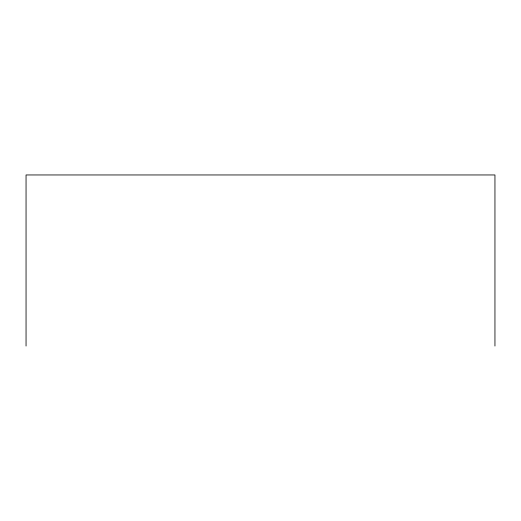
<?xml version="1.0" encoding="UTF-8"?>
<svg xmlns="http://www.w3.org/2000/svg" width="521" height="521" viewBox="0 0 521 521"><rect width="100%" height="100%" fill="white"/><g stroke="black" fill="none" stroke-linecap="round" stroke-linejoin="round"><path stroke-width="0.78" d="M494.95 346.042L494.95 174.958L26.05 174.958L26.05 346.042"/></g></svg>
